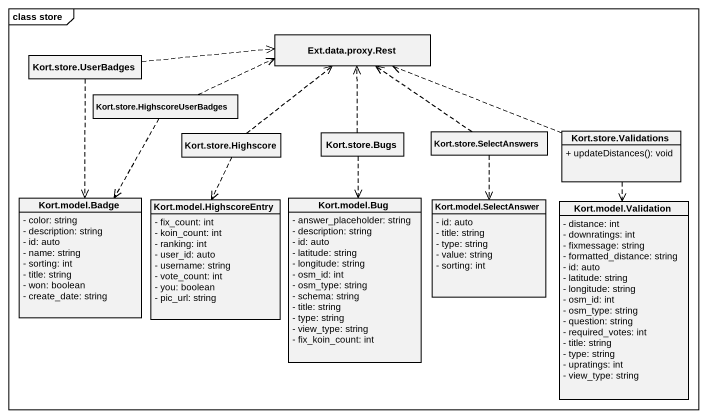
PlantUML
@startuml
mainframe class store
hide circle
hide empty members
skinparam classAttributeIconSize 0
class "Ext.data.proxy.Rest" as Ext_data_proxy_Rest
class "Kort.store.UserBadges" as Kort_store_UserBadges
class "Kort.store.HighscoreUserBadges" as Kort_store
class "Kort.store.Highscore" as Kort_store_Highscore
class "Kort.store.Bugs" as Kort_store_Bugs
class "Kort.store.SelectAnswers" as Kort_store_SelectAnswers
class "Kort.store.Validations" as Kort_store_Validations {
  + updateDistances(): void
}
class "Kort.model.Badge" as Kort_model_Badge {
  - color: string
  - description: string
  - id: auto
  - name: string
  - sorting: int
  - title: string
  - won: boolean
  - create_date: string
}
class "Kort.model.HighscoreEntry" as Kort_model_HighscoreEntry {
  - fix_count: int
  - koin_count: int
  - ranking: int
  - user_id: auto
  - username: string
  - vote_count: int
  - you: boolean
  - pic_url: string
}
class "Kort.model.Bug" as Kort_model_Bug {
  - answer_placeholder: string
  - description: string
  - id: auto
  - latitude: string
  - longitude: string
  - osm_id: int
  - osm_type: string
  - schema: string
  - title: string
  - type: string
  - view_type: string
  - fix_koin_count: int
}
class "Kort.model.SelectAnswer" as Kort_model_SelectAnswer {
  - id: auto
  - title: string
  - type: string
  - value: string
  - sorting: int
}
class "Kort.model.Validation" as Kort_model_Validation {
  - distance: int
  - downratings: int
  - fixmessage: string
  - formatted_distance: string
  - id: auto
  - latitude: string
  - longitude: string
  - osm_id: int
  - osm_type: string
  - question: string
  - required_votes: int
  - title: string
  - type: string
  - upratings: int
  - view_type: string
}
Kort_store_UserBadges .right.> Ext_data_proxy_Rest
Kort_store_UserBadges ..> Kort_model_Badge
Kort_store .right.> Ext_data_proxy_Rest
Kort_store ..> Kort_model_Badge
Kort_store_Highscore .up.> Ext_data_proxy_Rest
Kort_store_Highscore ..> Kort_model_HighscoreEntry
Kort_store_Bugs .up.> Ext_data_proxy_Rest
Kort_store_Bugs ..> Kort_model_Bug
Kort_store_SelectAnswers .up.> Ext_data_proxy_Rest
Kort_store_SelectAnswers ..> Kort_model_SelectAnswer
Kort_store_Validations .left.> Ext_data_proxy_Rest
Kort_store_Validations ..> Kort_model_Validation
@enduml
